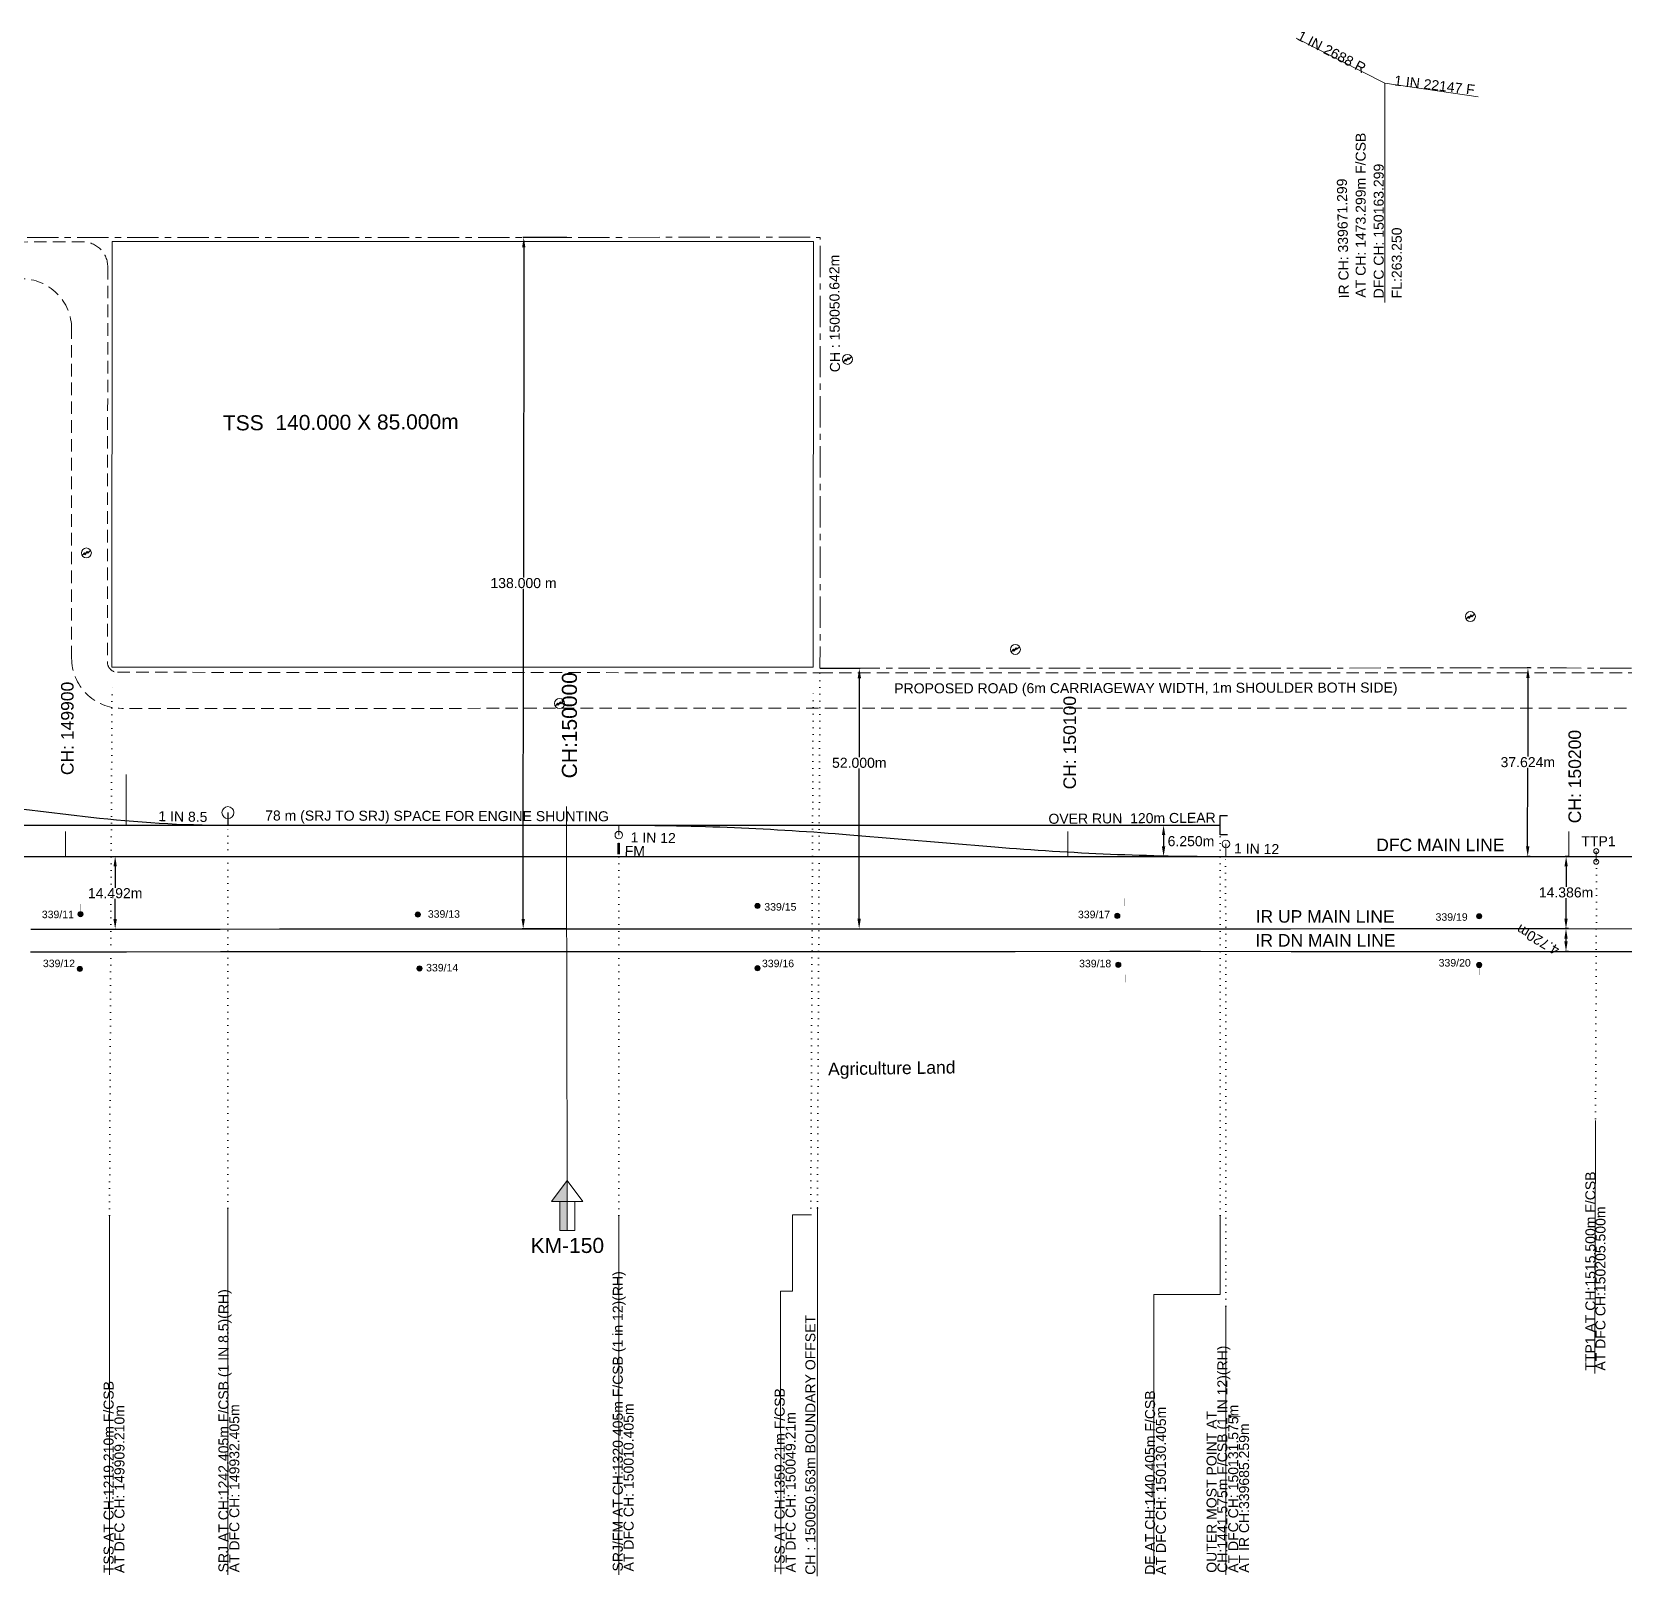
# Model space of a CAD drawing. Header units: metres. Extents: x 592467 to 614288, y 3398001 to 3402649.
# Drawn here: x 595945.1 to 596262.8, y 3398575.7 to 3398883.9 of the extents above; entities that cross this region are included whole.
import ezdxf
from ezdxf.enums import TextEntityAlignment as Align

# ---------------------------------------------------------------- set-up
doc = ezdxf.new("R2010")
doc.units = ezdxf.units.M
doc.header["$MEASUREMENT"] = 0
for name, pattern in [('CENTER', [2, 1.25, -0.25, 0.25, -0.25]), ('DASHED', [0.75, 0.5, -0.25]), ('DOT', [0.25, 0, -0.25])]:
    doc.linetypes.add(name, pattern=pattern)
doc.layers.get('0').update_dxf_attribs({"lineweight": 0})
doc.layers.get('Defpoints').update_dxf_attribs({"lineweight": 0})
for name, color, linetype, lineweight in [('Bounary Dim', 10, 'Continuous', 13), ('Cardinal_Leader', 10, 'Continuous', 0), ('DFCC BOUNDARY', 6, 'CENTER', 0), ('Electric Pole', 7, 'Continuous', 13), ('Existing IR Track', 143, 'Continuous', 0), ("NEW CHAWAPAIL STN. SRJ's", 10, 'Continuous', 0), ("NEW KHANNA CROSSING STN. SRJ's", 10, 'Continuous', 0), ('OHE MAST', 7, 'Continuous', 0), ('OHE MAST TEXT', 7, 'Continuous', 0), ('Proposed Chainage', 10, 'Continuous', 0), ('PROPOSED FEATURES', 1, 'Continuous', 0), ('PROPOSED GRADES IN PLAN', 10, 'Continuous', 0), ('Proposed TPTC Chainages', 10, 'Continuous', 0), ('Side Details', 7, 'Continuous', 13)]:
    doc.layers.add(name, color=color, linetype=linetype, lineweight=lineweight)
doc.layers.add('IR PROPOSALS', color=190, linetype='Continuous')
doc.layers.add('NEW KHANNA LOOP LINES', color=1, linetype='Continuous')
doc.styles.add('ARIAL', font='arial.ttf')
doc.styles.get("Standard").update_dxf_attribs({"font": 'arial.ttf'})
doc.styles.add('Style-Arial', font='arial.ttf')
doc.dimstyles.new('DIM', dxfattribs={"dimtxt": 2.5, "dimasz": 2.5, "dimexe": 0.18, "dimexo": 0.0625, "dimgap": 0.09, "dimtad": 0, "dimtih": 1, "dimtoh": 1, "dimdec": 3, "dimzin": 0, "dimdsep": 46, "dimtxsty": 'Standard', "dimcen": 0.09, "dimaunit": 1, "dimadec": 5, "dimazin": 0, "dimtfac": 1, "dimtdec": 3, "dimtofl": 0, "dimtmove": 0, "dimatfit": 3, "dimfxl": 1, "dimtolj": 1, "dimtzin": 0, "dimarcsym": 0})
doc.dimstyles.get("Standard").update_dxf_attribs({"dimtxt": 8, "dimasz": 0.18, "dimexe": 0.18, "dimexo": 0.0625, "dimgap": 0.09, "dimtad": 0, "dimtih": 1, "dimtoh": 1, "dimdec": 3, "dimzin": 0, "dimdsep": 46, "dimtxsty": 'Standard', "dimcen": 0.09, "dimadec": 0, "dimazin": 0, "dimtfac": 1, "dimtdec": 3, "dimtofl": 0, "dimtmove": 0, "dimatfit": 3, "dimfxl": 1, "dimtolj": 1, "dimtzin": 0, "dimarcsym": 0})

# ---------------------------------------------------------------- blocks, each defined once
blk = doc.blocks.new('*D183')
at = {"layer": 'Bounary Dim', "color": 0, "lineweight": -2, "transparency": 16777216}
for p, q in [((595961.7, 3398717.34), (595961.7, 3398713.11)), ((595961.76, 3398719.34), (595961.88, 3398719.34)), ((595961.7, 3398706.85), (595961.7, 3398710.89)), ((595961.76, 3398704.85), (595961.88, 3398704.85))]:
    blk.add_line(p, q, dxfattribs=at)
at = {"layer": 'Bounary Dim', "color": 0, "lineweight": 13, "transparency": 16777216}
for points in [[(595961.36, 3398717.34), (595962.03, 3398717.34), (595961.7, 3398719.34)], [(595961.36, 3398706.85), (595962.03, 3398706.85), (595961.7, 3398704.85)]]:
    blk.add_solid(points, dxfattribs=at)
at = {"layer": 'Defpoints', "color": 0, "lineweight": 13, "transparency": 16777216}
for p in [(595961.7, 3398719.34), (595961.7, 3398704.85), (595961.7, 3398704.85)]:
    blk.add_point(p, dxfattribs=at)
at = {"layer": 'Bounary Dim', "color": 0, "transparency": 16777216, "insert": (595961.7, 3398712), "char_height": 2, "attachment_point": 5}
blk.add_mtext('\\A1;14.492m', dxfattribs=at)
blk = doc.blocks.new('*D176')
at = {"layer": 'Bounary Dim', "color": 0, "lineweight": -2, "transparency": 16777216}
for p, q in [((596170.93, 3398723.59), (596170.93, 3398721.34)), ((596171, 3398725.59), (596171.11, 3398725.59)), ((596171, 3398719.34), (596171.11, 3398719.34))]:
    blk.add_line(p, q, dxfattribs=at)
at = {"layer": 'Bounary Dim', "color": 0, "lineweight": 13, "transparency": 16777216}
for points in [[(596170.6, 3398723.59), (596171.27, 3398723.59), (596170.93, 3398725.59)], [(596170.6, 3398721.34), (596171.27, 3398721.34), (596170.93, 3398719.34)]]:
    blk.add_solid(points, dxfattribs=at)
at = {"layer": 'Defpoints', "color": 0, "lineweight": 13, "transparency": 16777216}
for p in [(596170.93, 3398725.59), (596170.93, 3398719.34), (596170.93, 3398719.34)]:
    blk.add_point(p, dxfattribs=at)
at = {"layer": 'Bounary Dim', "color": 0, "transparency": 16777216, "insert": (596176.4, 3398722.38), "char_height": 2, "attachment_point": 5}
blk.add_mtext('\\A1;6.250m', dxfattribs=at)
blk = doc.blocks.new('*D177')
at = {"layer": 'Bounary Dim', "color": 0, "lineweight": -2, "transparency": 16777216}
for p, q in [((596251.75, 3398719.34), (596251.09, 3398719.34)), ((596251.26, 3398717.34), (596251.26, 3398713.26)), ((596251.25, 3398706.95), (596251.25, 3398711.03)), ((596251.73, 3398704.95), (596251.06, 3398704.95))]:
    blk.add_line(p, q, dxfattribs=at)
at = {"layer": 'Bounary Dim', "color": 0, "lineweight": 13, "transparency": 16777216}
for points in [[(596250.93, 3398717.34), (596251.6, 3398717.34), (596251.27, 3398719.34)], [(596250.91, 3398706.95), (596251.58, 3398706.95), (596251.24, 3398704.95)]]:
    blk.add_solid(points, dxfattribs=at)
at = {"layer": 'Defpoints', "color": 0, "lineweight": 13, "transparency": 16777216}
for p in [(596251.81, 3398719.34), (596251.24, 3398704.95), (596251.79, 3398704.95)]:
    blk.add_point(p, dxfattribs=at)
at = {"layer": 'Bounary Dim', "color": 0, "transparency": 16777216, "insert": (596251.25, 3398712.15), "char_height": 2, "attachment_point": 5}
blk.add_mtext('\\A1;14.386m', dxfattribs=at)
blk = doc.blocks.new('EP')
at = {"extrusion": (0, 0, -1)}
blk.add_hatch(color=8, dxfattribs=at).paths.add_polyline_path([(-0.31, -0.24), (-0.94, -0.01), (-0.41, -0.1), (-0.43, 0.15), (0.21, -0.05), (0.21, 0.16), (0.93, -0.01), (0.31, 0.07), (0.31, -0.19), (-0.31, 0)])
at = {"color": 8}
for p, q in [((-0.93, -0.01), (-0.21, 0.16)), ((-0.31, 0.07), (-0.93, -0.01)), ((-0.31, -0.19), (-0.31, 0.07)), ((0.31, 0), (-0.31, -0.19)), ((-0.21, 0.16), (-0.21, -0.05)), ((-0.21, -0.05), (0.43, 0.15)), ((0.31, -0.24), (0.31, 0)), ((0.43, 0.15), (0.41, -0.1)), ((0.94, -0.01), (0.31, -0.24)), ((0.41, -0.1), (0.94, -0.01))]:
    blk.add_line(p, q, dxfattribs=at)
blk.add_circle((0, 0), 1, dxfattribs=at)
blk = doc.blocks.new('OHE MAST')
at = {"layer": 'OHE MAST'}
h = blk.add_hatch(color=256, dxfattribs=at)
edge = h.paths.add_edge_path()
edge.add_arc((0, 0), 0.514, 0, 360)
at = {"layer": 'OHE MAST', "lineweight": 13, "const_width": 0.01, "flags": 128}
for points in [[(1.5, 3.5), (1.5, 2), (-1.5, 2), (-1.5, 3.5)], [(0, 2), (0, 0)]]:
    blk.add_lwpolyline(points, dxfattribs=at)
at = {"layer": 'OHE MAST'}
blk.add_circle((0, 0), 0.514, dxfattribs=at)
blk = doc.blocks.new('KM POST PLAN')
at = {"extrusion": (0, 0, -1)}
h = blk.add_hatch(color=256, dxfattribs=at)
h.paths.add_polyline_path([(0, -20), (0, -8.47), (3, -8.47), (3, -20)])
h.paths.add_polyline_path([(0, -8.47), (0, 0), (6.25, -8.47), (3, -8.47)], flags=16)
at = {"flags": 128}
for points in [[(0, 0), (-6.25, -8.47), (6.25, -8.47)], [(0, 0), (0, -20)], [(0, 0), (6.25, -8.47)], [(3, -8.47), (3, -20), (-3, -20), (-3, -8.47)]]:
    blk.add_lwpolyline(points, dxfattribs=at)
at = {"style": 'Style-Arial'}
blk.add_attdef('KM-POST', text='', height=6, dxfattribs=at).set_placement((0, -26, -263.95), align=Align.MIDDLE_CENTER)
blk = doc.blocks.new('*D193')
at = {"layer": 'Bounary Dim', "color": 0, "lineweight": -2, "transparency": 16777216}
for p, q in [((596102.42, 3398756.9), (596110.39, 3398756.9)), ((596110.21, 3398754.9), (596110.2, 3398739.13)), ((596110.17, 3398706.9), (596110.2, 3398736.91)), ((596102.38, 3398704.9), (596110.35, 3398704.9))]:
    blk.add_line(p, q, dxfattribs=at)
at = {"layer": 'Bounary Dim', "color": 0, "lineweight": 13, "transparency": 16777216}
for points in [[(596109.88, 3398754.9), (596110.55, 3398754.9), (596110.21, 3398756.9)], [(596109.84, 3398706.9), (596110.51, 3398706.9), (596110.17, 3398704.9)]]:
    blk.add_solid(points, dxfattribs=at)
at = {"layer": 'Defpoints', "color": 0, "lineweight": 13, "transparency": 16777216}
for p in [(596102.36, 3398756.9), (596102.32, 3398704.9), (596110.17, 3398704.9)]:
    blk.add_point(p, dxfattribs=at)
at = {"layer": 'Bounary Dim', "color": 0, "transparency": 16777216, "insert": (596110.2, 3398738.02), "char_height": 2, "attachment_point": 5}
blk.add_mtext('\\A1;52.000m', dxfattribs=at)
blk = doc.blocks.new('*D194')
at = {"layer": 'Defpoints', "color": 0, "linetype": 'ByBlock', "lineweight": 13, "ltscale": 5}
for p in [(596051.93, 3398842.88), (596043.13, 3398704.89), (596051.82, 3398704.88)]:
    blk.add_point(p, dxfattribs=at)
at = {"layer": 'DFCC BOUNDARY', "color": 0, "linetype": 'ByBlock', "lineweight": -2, "ltscale": 5, "transparency": 16777216}
for p, q in [((596051.87, 3398842.88), (596043.06, 3398842.89)), ((596043.24, 3398840.89), (596043.19, 3398775)), ((596043.13, 3398706.89), (596043.19, 3398772.78)), ((596051.76, 3398704.88), (596042.95, 3398704.89))]:
    blk.add_line(p, q, dxfattribs=at)
at = {"layer": 'DFCC BOUNDARY', "color": 0, "linetype": 'ByBlock', "lineweight": 13, "ltscale": 5, "transparency": 16777216}
for points in [[(596042.91, 3398840.89), (596043.57, 3398840.89), (596043.24, 3398842.89)], [(596042.8, 3398706.89), (596043.47, 3398706.89), (596043.13, 3398704.89)]]:
    blk.add_solid(points, dxfattribs=at)
at = {"layer": 'DFCC BOUNDARY', "color": 0, "linetype": 'ByBlock', "ltscale": 5, "transparency": 16777216, "insert": (596043.19, 3398773.89), "char_height": 2, "attachment_point": 5}
blk.add_mtext('\\A1;138.000 m', dxfattribs=at)
blk = doc.blocks.new('*D197')
at = {"layer": 'Bounary Dim', "color": 0, "lineweight": -2, "transparency": 16777216}
for p, q in [((596251.73, 3398704.95), (596251.06, 3398704.95)), ((596251.24, 3398702.95), (596251.24, 3398702.4)), ((596251.72, 3398700.4), (596251.06, 3398700.4))]:
    blk.add_line(p, q, dxfattribs=at)
at = {"layer": 'Bounary Dim', "color": 0, "lineweight": 13, "transparency": 16777216}
for points in [[(596250.91, 3398702.95), (596251.57, 3398702.95), (596251.24, 3398704.95)], [(596250.91, 3398702.4), (596251.57, 3398702.4), (596251.24, 3398700.4)]]:
    blk.add_solid(points, dxfattribs=at)
at = {"layer": 'Defpoints', "color": 0, "lineweight": 13, "transparency": 16777216}
for p in [(596251.79, 3398704.95), (596251.24, 3398700.4), (596251.78, 3398700.4)]:
    blk.add_point(p, dxfattribs=at)
at = {"layer": 'Bounary Dim', "color": 0, "transparency": 16777216, "insert": (596245.65, 3398702.71), "char_height": 2, "attachment_point": 5, "rotation": 150}
blk.add_mtext('\\A1;4.720m', dxfattribs=at)
blk = doc.blocks.new('*D207')
at = {"layer": 'Bounary Dim', "color": 0, "lineweight": -2, "transparency": 16777216}
for p, q in [((596244.13, 3398756.96), (596243.47, 3398756.96)), ((596243.64, 3398754.96), (596243.62, 3398739.26)), ((596243.59, 3398721.34), (596243.62, 3398737.04)), ((596244.07, 3398719.34), (596243.41, 3398719.34))]:
    blk.add_line(p, q, dxfattribs=at)
at = {"layer": 'Bounary Dim', "color": 0, "lineweight": 13, "transparency": 16777216}
for points in [[(596243.31, 3398754.96), (596243.98, 3398754.96), (596243.65, 3398756.96)], [(596243.26, 3398721.34), (596243.93, 3398721.34), (596243.59, 3398719.34)]]:
    blk.add_solid(points, dxfattribs=at)
at = {"layer": 'Defpoints', "color": 0, "lineweight": 13, "transparency": 16777216}
for p in [(596244.19, 3398756.96), (596243.59, 3398719.34), (596244.14, 3398719.34)]:
    blk.add_point(p, dxfattribs=at)
at = {"layer": 'Bounary Dim', "color": 0, "transparency": 16777216, "insert": (596243.62, 3398738.15), "char_height": 2, "attachment_point": 5}
blk.add_mtext('\\A1;37.624m', dxfattribs=at)

msp = doc.modelspace()

# ---------------------------------------------------------------- linework, layer by layer
at = {"color": 6, "lineweight": 13}
msp.add_line((595963.9234, 3398725.5892), (595963.9234, 3398735.6718), dxfattribs=at)
at = {"layer": 'Bounary Dim', "color": 1}
for p, q in [((595961.079, 3398842.0892), (595961.0118, 3398757.0892)), ((595961.079, 3398842.0892), (596101.0791, 3398842.0892)), ((596101.0791, 3398842.0892), (596101.0119, 3398757.0892)), ((595961.0118, 3398757.0892), (596101.0117, 3398757.0892))]:
    msp.add_line(p, q, dxfattribs=at)
at = {"layer": 'Bounary Dim', "lineweight": 30, "flags": 128}
msp.add_lwpolyline([(593380.4599, 3398719.3392), (596257.2655, 3398719.3392), (596262.2655, 3398719.339), (596267.2655, 3398719.3378)], dxfattribs=at)
at = {"layer": 'Cardinal_Leader', "linetype": 'Continuous', "lineweight": 13}
msp.add_line((596257.2629, 3398718.2786), (596257.2681, 3398720.3997), dxfattribs=at)
for centre in [(596257.2681, 3398720.3997), (596257.2629, 3398718.2786)]:
    msp.add_circle(centre, 0.5, dxfattribs=at)
at = {"layer": 'DFCC BOUNDARY', "lineweight": 20, "ltscale": 5, "flags": 128}
msp.add_lwpolyline([(593268.8771, 3398743.1241), (593288.3142, 3398743.1435), (593298.9263, 3398743.1753), (593317.7169, 3398743.181), (593335.6749, 3398743.1861), (593351.9154, 3398743.1939), (593368.3098, 3398743.2018), (593392.6865, 3398743.2236), (593417.5452, 3398743.2458), (593442.0441, 3398743.2881), (593466.7158, 3398743.3307), (593488.7282, 3398743.3555), (593511.3451, 3398743.381), (593534.1889, 3398743.3927), (593557.0265, 3398743.4043), (593567.7863, 3398743.3482), (593589.0729, 3398743.37), (593609.4741, 3398743.3909), (593633.306, 3398743.3884), (593656.7586, 3398743.3857), (593673.8735, 3398743.1686), (593686.5501, 3398743.197), (593699.0935, 3398743.2251), (593718.6266, 3398743.2403), (593737.8059, 3398743.2553), (593756.8231, 3398743.2997), (593797.1201, 3398743.3617), (593818.3483, 3398743.3793), (593837.357, 3398743.3961), (593856.1608, 3398743.4126), (593876.9616, 3398743.4386), (593897.7088, 3398743.4645), (593906.3201, 3398743.48), (593939.2807, 3398743.5394), (593959.3447, 3398743.5373), (593980.7312, 3398743.535), (593998.4939, 3398743.5517), (594017.8866, 3398743.5699), (594036.0937, 3398743.5946), (594054.2109, 3398743.6191), (594072.1761, 3398743.6373), (594108.2843, 3398743.6738), (594147.416, 3398743.7135), (594168.1093, 3398743.7345), (594186.979, 3398743.754), (594205.6028, 3398743.7733), (594225.9301, 3398743.7872), (594237.9238, 3398743.7952), (594237.9196, 3398742.7952), (594246.1787, 3398742.8007), (594265.213, 3398745.3513), (594301.4312, 3398745.2849), (594322.3221, 3398745.1979), (594339.0716, 3398744.8566), (594359.6626, 3398744.4371), (594381.9386, 3398743.9832), (594399.0159, 3398743.706), (594418.7512, 3398742.9194), (594438.513, 3398742.9353), (594451.6044, 3398745.9497), (594476.457, 3398745.9507), (594496.0336, 3398745.9479), (594515.4148, 3398745.9638), (594530.3381, 3398745.9473), (594545.0878, 3398745.9737), (594564.601, 3398745.958), (594583.9475, 3398745.9736), (594595.507, 3398745.9758), (594606.8225, 3398745.9636), (594627.8219, 3398745.9736), (594639.5874, 3398745.6406), (594667.1861, 3398745.3165), (594680.5599, 3398745.4403), (594682.5021, 3398840.4816), (594688.9277, 3398840.4825), (594703.0126, 3398840.4846), (594719.2746, 3398840.4869), (594738.4574, 3398840.4897), (594757.0914, 3398840.4924), (594778.0674, 3398840.4016), (594799.3073, 3398840.574), (594817.2335, 3398840.5933), (594834.3037, 3398840.5887), (594852.615, 3398840.5913), (594871.1729, 3398840.509), (594890.906, 3398840.5119), (594910.5806, 3398840.5148), (594929.8096, 3398840.5176), (594947.7981, 3398840.5202), (594967.4417, 3398840.5231), (594987.1778, 3398840.5259), (595007.1414, 3398840.5289), (595022.5701, 3398840.5311), (595045.9549, 3398840.5422), (595068.2138, 3398840.5377), (595086.7086, 3398840.5404), (595107.9878, 3398840.5435), (595127.673, 3398840.5464), (595144.6457, 3398840.5489), (595150.5109, 3398840.5497), (595187.8779, 3398840.5552), (595205.7616, 3398840.5578), (595223.4319, 3398840.5604), (595243.3301, 3398841.4475), (595262.0911, 3398841.5534), (595282.5826, 3398841.669), (595302.3681, 3398841.7807), (595325.1405, 3398841.9092), (595347.3125, 3398842.9304), (595367.3755, 3398842.1476), (595386.8651, 3398842.2576), (595406.3761, 3398842.9706), (595424.7372, 3398842.4713), (595444.5499, 3398842.5832), (595464.7333, 3398842.6971), (595486.5306, 3398843.0158), (595507.7569, 3398843.0072), (595526.8666, 3398842.9804), (595545.3973, 3398842.9545), (595565.1541, 3398843.0179), (595585.7252, 3398843.084), (595605.1683, 3398843.0188), (595623.8392, 3398842.9562), (595642.921, 3398842.9896), (595662.5621, 3398843.024), (595680.431, 3398842.9966), (595697.7129, 3398842.9701), (595715.2456, 3398842.9929), (595732.8123, 3398843.0158), (595750.9853, 3398842.9876), (595767.8894, 3398842.9612), (595781.8971, 3398842.9932), (595795.7138, 3398843.0251), (595814.9902, 3398843.0046), (595833.9698, 3398842.9844), (595853.495, 3398842.9364), (595872.6252, 3398842.8893), (595890.6274, 3398842.8809), (595908.2519, 3398842.8727), (595926.8519, 3398842.8605), (595944.9598, 3398842.8486), (595964.0203, 3398842.8468), (595982.503, 3398842.8508), (595994.2367, 3398842.872), (596006.0036, 3398842.8933), (596025.3049, 3398842.8841), (596043.9126, 3398842.8753), (596062.8809, 3398842.8979), (596081.9844, 3398842.9207), (596102.4268, 3398842.9045), (596102.3585, 3398756.9045), (596102.3588, 3398756.9045), (596122.4377, 3398756.8886), (596141.3547, 3398756.9025), (596166.8406, 3398756.9237), (596178.3544, 3398756.9248), (596196.2489, 3398756.9263), (596214.2914, 3398756.9547), (596232.02, 3398756.9826), (596251.3222, 3398756.9534), (596270.2259, 3398756.9249), (596289.582, 3398756.9141), (596308.8674, 3398756.9032), (596328.6403, 3398756.9216), (596348.4184, 3398756.9401), (596367.4289, 3398756.926), (596386.1104, 3398756.9122), (596405.4004, 3398756.8905), (596424.1821, 3398756.8694), (596441.6776, 3398756.8692), (596496.5673, 3398760.351), (596498.1499, 3398735.4012), (596498.3697, 3398731.9357)], dxfattribs=at)
at = {"layer": 'Existing IR Track', "color": 0, "lineweight": 30, "flags": 128}
for points in [[(595944.8696, 3398704.8487), (595964.0069, 3398704.8468), (595982.6428, 3398704.8508), (595994.4867, 3398704.8723), (596006.0956, 3398704.8933), (596025.2392, 3398704.8841), (596043.9622, 3398704.8753), (596063.0453, 3398704.898), (596082.012, 3398704.9206), (596102.3176, 3398704.9046), (596122.4361, 3398704.8886), (596141.3929, 3398704.9025), (596166.8839, 3398704.9238), (596178.359, 3398704.9248), (596196.292, 3398704.9263), (596214.3731, 3398704.9548), (596232.0217, 3398704.9825), (596251.2437, 3398704.9535), (596270.1474, 3398704.925)], [(595944.8254, 3398700.2836), (595963.9515, 3398700.3187), (595982.7433, 3398700.3593), (595994.4264, 3398700.3822), (596006.1085, 3398700.405), (596025.1829, 3398700.3958), (596062.9877, 3398700.3869), (596082.0372, 3398700.3876), (596102.26, 3398700.3737), (596122.4206, 3398700.3598), (596141.3361, 3398700.3951), (596160.1971, 3398700.4302), (596178.3009, 3398700.4121), (596196.4069, 3398700.3939), (596214.313, 3398700.392), (596232.1053, 3398700.3902), (596251.186, 3398700.3959), (596266.5068, 3398700.4005)]]:
    msp.add_lwpolyline(points, dxfattribs=at)
at = {"layer": 'IR PROPOSALS', "lineweight": 30}
msp.add_lwpolyline([(595818.9917, 3398750.2116), (595827.112, 3398747.6828, 0.04599484), (595880.9797, 3398736.2029), (595956.8398, 3398727.206, 0.02952039), (595984.2009, 3398725.5892)], format="xyb", dxfattribs=at)
at = {"layer": 'IR PROPOSALS', "linetype": 'Continuous', "lineweight": 30, "flags": 128}
msp.add_lwpolyline([(595984.2009, 3398728.0892), (595984.2009, 3398725.5892)], dxfattribs=at)
at = {"layer": 'IR PROPOSALS', "linetype": 'Continuous', "lineweight": 13}
msp.add_circle((595984.2009, 3398728.0892), 1.2, dxfattribs=at)
at = {"layer": "NEW CHAWAPAIL STN. SRJ's", "color": 6, "linetype": 'DOT', "lineweight": 18, "ltscale": 5, "flags": 128}
msp.add_lwpolyline([(596101.8545, 3398649.117), (596102.3588, 3398756.9045)], dxfattribs=at)
at = {"layer": "NEW CHAWAPAIL STN. SRJ's", "linetype": 'DOT', "lineweight": 18, "ltscale": 5, "flags": 128}
for points in [[(595960.5626, 3398647.6811), (595961.0743, 3398753.0192)], [(596100.5186, 3398647.8241), (596101.0117, 3398752.9085)], [(596062.2009, 3398647.6811), (596062.2009, 3398722.8478)], [(596182.2009, 3398647.6811), (596182.2009, 3398725.5892)], [(596182.2009, 3398647.6811), (596182.2009, 3398725.5892)], [(596183.3709, 3398629.6041), (596183.3135, 3398719.3392)], [(596257.1371, 3398667.0036), (596257.3534, 3398719.3391)]]:
    msp.add_lwpolyline(points, dxfattribs=at)
at = {"layer": "NEW CHAWAPAIL STN. SRJ's", "color": 190, "linetype": 'DOT', "lineweight": 18, "ltscale": 5, "flags": 128}
msp.add_lwpolyline([(595984.2009, 3398649.1197), (595984.1978, 3398725.5892)], dxfattribs=at)
at = {"layer": "NEW KHANNA CROSSING STN. SRJ's", "color": 10, "linetype": 'Continuous', "lineweight": 18, "flags": 128}
for points in [[(596062.2009, 3398723.5978), (596062.2009, 3398725.4969)], [(596183.3709, 3398721.8392), (596183.3709, 3398719.3392)], [(595960.6003, 3398575.9749), (595960.5626, 3398647.6811)], [(596062.2009, 3398575.9749), (596062.2009, 3398647.6811)], [(596094.5275, 3398576.1179), (596094.4979, 3398632.5898), (596096.8625, 3398632.5898), (596096.8625, 3398647.8241)], [(596096.8625, 3398647.8241), (596100.5186, 3398647.8241)], [(596183.3709, 3398575.9749), (596183.3709, 3398629.6041)]]:
    msp.add_lwpolyline(points, dxfattribs=at)
at = {"layer": "NEW KHANNA CROSSING STN. SRJ's", "color": 10, "linetype": 'Continuous', "lineweight": 18, "const_width": 0.5, "flags": 128}
msp.add_lwpolyline([(596062.1898, 3398719.7448), (596062.1898, 3398722.0245)], dxfattribs=at)
at = {"layer": "NEW KHANNA CROSSING STN. SRJ's", "color": 190, "linetype": 'Continuous', "lineweight": 18, "flags": 128}
msp.add_lwpolyline([(595984.2009, 3398575.9749), (595984.2009, 3398649.1197)], dxfattribs=at)
at = {"layer": "NEW KHANNA CROSSING STN. SRJ's", "color": 6, "linetype": 'Continuous', "lineweight": 18}
msp.add_lwpolyline([(596101.7963, 3398575.7031), (596101.8487, 3398636.0788), (596101.8545, 3398637.3495), (596101.8545, 3398649.3495)], dxfattribs=at)
at = {"layer": "NEW KHANNA CROSSING STN. SRJ's", "color": 10, "linetype": 'Continuous', "lineweight": 18}
msp.add_lwpolyline([(596169.008, 3398576.015), (596168.9874, 3398631.9424), (596182.2009, 3398631.9424), (596182.2009, 3398647.6811)], dxfattribs=at)
at = {"layer": "NEW KHANNA CROSSING STN. SRJ's", "color": 10, "linetype": 'Continuous', "lineweight": 20}
for centre in [(596062.2009, 3398723.5978), (596183.3732, 3398721.8392)]:
    msp.add_circle(centre, 0.75, dxfattribs=at)
at = {"layer": 'NEW KHANNA LOOP LINES', "linetype": 'Continuous', "lineweight": 25, "flags": 128}
for points in [[(596183.7009, 3398723.6632), (596182.2009, 3398723.6632), (596182.2009, 3398727.5152), (596183.7009, 3398727.5152)], [(595845.7194, 3398725.5892), (596182.2009, 3398725.5892)], [(595845.7194, 3398719.3392), (596163.7194, 3398719.3392)]]:
    msp.add_lwpolyline(points, dxfattribs=at)
msp.add_lwpolyline([(596062.2009, 3398725.5892, -0.02078913), (596108.293, 3398723.672), (596137.2812, 3398721.2563, 0.02078909), (596183.3732, 3398719.3392)], format="xyb", dxfattribs=at)
at = {"layer": 'Proposed Chainage', "linetype": 'Continuous', "lineweight": 0, "flags": 128}
for points in [[(596051.7959, 3398729.3392), (596051.7959, 3398719.3392)], [(595951.7959, 3398724.3392), (595951.7959, 3398719.3392)], [(596151.7959, 3398724.3392), (596151.7959, 3398719.3392)], [(596251.7959, 3398724.3392), (596251.7959, 3398719.3392)]]:
    msp.add_lwpolyline(points, dxfattribs=at)
at = {"layer": 'Proposed Chainage', "lineweight": 0}
msp.add_lwpolyline([(596051.9151, 3398654.6965), (596051.7959, 3398719.3392)], dxfattribs=at)
at = {"layer": 'PROPOSED FEATURES', "color": 5, "linetype": 'DASHED', "lineweight": 13, "ltscale": 5}
for p, q in [((595041.7767, 3398839.9092), (595955.2115, 3398842.0016)), ((595960.223, 3398836.9976), (595960.1606, 3398758.1014)), ((595953.0118, 3398758.9016), (595953.0118, 3398824.638)), ((595962.159, 3398756.0998), (596102.4212, 3398755.9899))]:
    msp.add_line(p, q, dxfattribs=at)
for points in [[(596102.4212, 3398755.9899), (596441.7065, 3398755.9547), (596490.7225, 3398759.0639)], [(596484.5837, 3398748.9126), (595963.0114, 3398748.9016)]]:
    msp.add_lwpolyline(points, dxfattribs=at)
for centre, radius, start, end in [((595955.223, 3398837.0016), 5, 359.954684, 90.131246), ((595943.0118, 3398824.6377), 10, 0, 90.067885), ((595963.0118, 3398758.9016), 10, 180, 270.001209), ((595962.1606, 3398758.0998), 2, 179.954684, 269.955133)]:
    msp.add_arc(centre, radius, start, end, dxfattribs=at)
at = {"layer": 'PROPOSED GRADES IN PLAN', "linetype": 'Continuous', "lineweight": 0}
msp.add_line((596215.0947, 3398829.8984), (596215.0947, 3398873.7043), dxfattribs=at)
at = {"layer": 'PROPOSED GRADES IN PLAN', "linetype": 'Continuous', "lineweight": 0, "flags": 128}
msp.add_lwpolyline([(596197.4189, 3398882.682), (596215.0947, 3398873.7043), (596233.7377, 3398870.9301)], dxfattribs=at)
at = {"layer": 'Proposed TPTC Chainages', "color": 10, "lineweight": 13}
msp.add_lwpolyline([(596257.1357, 3398666.615), (596257.0115, 3398616.1687)], dxfattribs=at)

# ---------------------------------------------------------------- block references
at = {"layer": 'Electric Pole', "rotation": 210.979233574599}
for p, xscale, yscale, zscale in [((596107.83, 3398818.5497), 0.9997078270183116, 0.9997078270183116, 0.9997078270183116), ((595955.9521, 3398779.911), 0.9997078270984131, 0.9997078270984131, 0.9997078270984131), ((596232.1553, 3398767.2106), 0.9997078270183116, 0.9997078270183116, 0.9997078270183116), ((596141.3473, 3398760.6544), 0.9997078270183116, 0.9997078270183116, 0.9997078270183116), ((596050.3835, 3398749.861), 0.9997078270183116, 0.9997078270183116, 0.9997078270183116)]:
    msp.add_blockref('EP', p, dxfattribs=dict(at, xscale=xscale, yscale=yscale, zscale=zscale))
at = {"layer": 'OHE MAST'}
for p, rotation in [((595954.7824, 3398707.8298), 6.422904453660895e-05), ((596022.094, 3398707.7433), 6.422904453660895e-05), ((596089.8782, 3398709.469), 6.422904453660895e-05), ((596161.6983, 3398707.4809), 6.422904453660895e-05), ((596233.9021, 3398707.4062), 6.422904453660895e-05), ((595954.6558, 3398696.8925), 180.0000642290445), ((596022.4396, 3398696.9897), 180.0000642290445), ((596089.9014, 3398697.0309), 180.0000642290445), ((596161.8978, 3398697.7234), 180.0000642290445), ((596233.9093, 3398697.6784), 180.0000642290445)]:
    msp.add_blockref('OHE MAST', p, dxfattribs=dict(at, rotation=rotation))
at = {"layer": 'Proposed Chainage', "lineweight": 0}
ref = msp.add_blockref('KM POST PLAN', (596051.9151, 3398654.6965), dxfattribs=dict(at, xscale=0.4999999999999997, yscale=0.4999999999999997, zscale=0.4999999999999997, rotation=0.1028296127040197))
ref.add_attrib('KM-POST', 'KM-150', dxfattribs={"layer": '0', "color": 10, "height": 3, "rotation": 0.10283, "style": 'Style-Arial'}).set_placement((596051.9384, 3398641.6966, -131.9737), align=Align.MIDDLE_CENTER)

# ---------------------------------------------------------------- texts
at = {"layer": 'Bounary Dim', "style": 'ARIAL'}
msp.add_text(' DFC MAIN LINE', height=2.5, rotation=359.979234, dxfattribs=at).set_placement((596238.9777, 3398720.3921), align=Align.RIGHT)
msp.add_text('TTP1', height=2, rotation=359.979234, dxfattribs=at).set_placement((596254.3095, 3398721.3825))
at = {"layer": 'DFCC BOUNDARY', "linetype": 'Continuous', "ltscale": 5, "style": 'ARIAL'}
msp.add_text('CH : 150050.642m', height=2, rotation=90.378275, dxfattribs=at).set_placement((596106.3554, 3398815.9881))
at = {"layer": 'Existing IR Track', "color": 7, "lineweight": 0, "style": 'ARIAL'}
for s, p in [('IR UP MAIN LINE', (596217.041, 3398707.3691)), ('IR DN MAIN LINE', (596217.2079, 3398702.5912))]:
    msp.add_text(s, height=2.5, rotation=359.979234, dxfattribs=at).set_placement(p, align=Align.MIDDLE_RIGHT)
at = {"layer": 'IR PROPOSALS', "linetype": 'Continuous', "lineweight": 13, "insert": (595970.3291, 3398727.3774), "char_height": 2, "attachment_point": 4, "rotation": 358.979234, "line_spacing_factor": 0.60036, "style": 'ARIAL'}
msp.add_mtext('1 IN 8.5', dxfattribs=at)
at = {"layer": "NEW KHANNA CROSSING STN. SRJ's", "linetype": 'Continuous', "lineweight": 13, "char_height": 2, "attachment_point": 4, "line_spacing_factor": 0.60036, "style": 'Style-Arial'}
for s, insert, rotation in [('\\A1;{\\C10;78 m (SRJ TO SRJ) SPACE FOR ENGINE SHUNTING}', (595991.6351, 3398727.2158), 359.864049), ('1 IN 12', (596064.573, 3398723.1608), 358.979234), ('FM', (596063.3876, 3398720.4616), 358.979234), ('1 IN 12', (596185.0049, 3398720.9549), 358.979234)]:
    msp.add_mtext(s, dxfattribs=dict(at, insert=insert, rotation=rotation))
at = {"layer": "NEW KHANNA CROSSING STN. SRJ's", "linetype": 'Continuous', "lineweight": 13, "char_height": 2, "attachment_point": 4, "rotation": 89.999995, "line_spacing_factor": 0.648, "style": 'Style-Arial'}
for s, insert, width in [('SRJ/FM AT CH:1320.405m F/CSB (1 in 12)(RH)\\PAT DFC CH: 150010.405m\\P ', (596064.1792, 3398576.6356), 61.428479), ('SRJ AT CH:1242.405m F/CSB (1 IN 8.5)(RH)\\PAT DFC CH: 149932.405m ', (595984.4112, 3398576.4591), 63.830321), ('CH : 150050.563m BOUNDARY OFFSET ', (596100.4582, 3398575.9749), 67.776563), ('OUTER MOST POINT AT\\PCH:1441.575m F/CSB (1 IN 12)(RH)\\PAT DFC CH: 150131.575\u202cm {\\C10;\\P\\C7;AT IR CH:339685.259m}', (596183.7629, 3398576.3792), 50.237592), ('TSS AT CH:1219.210m F/CSB\\PAT DFC CH: 149909.210m\\P ', (595962.5643, 3398576.3049), 61.428479), ('TSS AT CH:1359.21m F/CSB\\PAT DFC CH: 150049.21m\\P ', (596096.4915, 3398576.4479), 61.428479), ('DE AT CH:1440.405m F/CSB\\PAT DFC CH: 150130.405m ', (596169.3295, 3398575.9749), 46.064574)]:
    msp.add_mtext(s, dxfattribs=dict(at, insert=insert, width=width))
at = {"layer": 'NEW KHANNA LOOP LINES', "linetype": 'Continuous', "lineweight": 13, "insert": (596145.9501, 3398726.8302), "char_height": 2, "width": 39.954132, "attachment_point": 4, "rotation": 0.38512, "line_spacing_factor": 0.60036, "style": 'Style-Arial'}
msp.add_mtext('\\pi-6,l8,t8;OVER RUN  120m CLEAR', dxfattribs=at)
at = {"layer": 'OHE MAST TEXT', "style": 'ARIAL'}
for s, p in [('339/15', (596091.2462, 3398708.533)), ('339/11', (595947.0611, 3398707.0225)), ('339/13', (596024.0977, 3398707.1088)), ('339/17', (596153.8426, 3398707.0139)), ('339/19', (596225.2086, 3398706.5054)), ('339/12', (595947.2741, 3398697.2517)), ('339/14', (596023.753, 3398696.3958)), ('339/16', (596090.7789, 3398697.241)), ('339/18', (596154.0728, 3398697.2192)), ('339/20', (596225.8207, 3398697.3703))]:
    msp.add_text(s, height=1.5, rotation=359.979234, dxfattribs=at).set_placement(p)
at = {"layer": 'Proposed Chainage', "color": 1, "lineweight": 0, "attachment_point": 4, "rotation": 90, "line_spacing_factor": 0.6, "style": 'Style-Arial'}
for s, insert, char_height in [('CH:150000', (596052.3755, 3398734.9225), 3), ('CH: 149900', (595952.1653, 3398735.5745), 2.5), ('CH: 150100', (596152.2063, 3398732.7263), 2.5), ('CH: 150200', (596253.0038, 3398725.9595), 2.5)]:
    msp.add_mtext(s, dxfattribs=dict(at, insert=insert, char_height=char_height))
at = {"layer": 'PROPOSED FEATURES', "color": 5, "linetype": 'Continuous', "insert": (596117.1861, 3398752.5778), "char_height": 2, "width": 106.063465, "attachment_point": 4, "rotation": 0.106288, "line_spacing_factor": 0.6, "style": 'Style-Arial'}
msp.add_mtext('PROPOSED ROAD (6m CARRIAGEWAY WIDTH, 1m SHOULDER BOTH SIDE)', dxfattribs=at)
at = {"layer": 'PROPOSED GRADES IN PLAN', "lineweight": 13, "char_height": 2, "line_spacing_factor": 0.84, "style": 'Style-Arial'}
for s, insert, attachment_point, rotation in [('1 IN 2688 R', (596210.6276, 3398875.584), 9, 332.580447), ('1 IN 22147 F', (596216.864, 3398873.2481), 7, 353.223106)]:
    msp.add_mtext(s, dxfattribs=dict(at, insert=insert, attachment_point=attachment_point, rotation=rotation))
at = {"layer": 'PROPOSED GRADES IN PLAN', "lineweight": 0, "char_height": 2, "attachment_point": 4, "rotation": 90.000034, "line_spacing_factor": 1.08, "style": 'Style-Arial'}
for s, insert in [('AT CH: 1473.299m F/CSB', (596210.2763, 3398830.8682)), ('DFC CH: 150163.299\\PFL:263.250', (596215.6767, 3398830.7317))]:
    msp.add_mtext(s, dxfattribs=dict(at, insert=insert))
at = {"layer": 'PROPOSED GRADES IN PLAN', "color": 7, "lineweight": 0, "insert": (596206.9329, 3398830.7212), "char_height": 2, "attachment_point": 4, "rotation": 91.004787, "line_spacing_factor": 1.08, "style": 'Style-Arial'}
msp.add_mtext('IR CH: 339671.299', dxfattribs=at)
at = {"layer": 'PROPOSED GRADES IN PLAN', "lineweight": 13, "insert": (595983.1993, 3398804.3132), "char_height": 3, "width": 52.799414, "attachment_point": 7, "rotation": 0.345579, "line_spacing_factor": 0.84, "style": 'Style-Arial'}
msp.add_mtext('TSS  140.000 X 85.000m', dxfattribs=at)
at = {"layer": 'Proposed TPTC Chainages', "lineweight": 13, "insert": (596257.1243, 3398616.7226), "char_height": 2, "attachment_point": 4, "rotation": 90, "line_spacing_factor": 0.6, "style": 'ARIAL'}
msp.add_mtext('TTP1 AT CH:1515.500m F/CSB\\PAT DFC CH:150205.500m', dxfattribs=at)
at = {"layer": 'Side Details', "style": 'ARIAL'}
msp.add_text('Agriculture Land', height=2.5, rotation=0.893737, dxfattribs=at).set_placement((596103.9881, 3398675.6584))

# ---------------------------------------------------------------- dimensions: what is measured, and where the dimension line sits
at = {"layer": 'Bounary Dim', "color": 6}
dim = msp.add_linear_dim(base=(596110.173, 3398704.8983), p1=(596102.3588, 3398756.9045), p2=(596102.3176, 3398704.9046), angle=269.954662, dimstyle='Standard', override={"dimtxt": 2, "dimasz": 2, "dimdsep": 0, "dimpost": 'm', "dimtmove": 2}, dxfattribs=at)
dim.commit()
dim.dimension.update_dxf_attribs({"geometry": '*D193', "text_midpoint": (596110.1992, 3398738.0199), "dimtype": 161, "text_rotation": 180})
dim = msp.add_aligned_dim(p1=(596244.1924, 3398756.9626), p2=(596244.1356, 3398719.3391), distance=-0.5458, dimstyle='Standard', override={"dimtxt": 2, "dimasz": 2, "dimdsep": 0, "dimpost": 'm', "dimtmove": 2}, dxfattribs=at)
dim.commit()
dim.dimension.update_dxf_attribs({"geometry": '*D207', "text_midpoint": (596243.6183, 3398738.1517), "text_rotation": 180})
at = {"layer": 'Bounary Dim'}
dim = msp.add_linear_dim(base=(596170.9334, 3398719.3392), p1=(596170.9334, 3398725.5892), p2=(596170.9334, 3398719.3392), angle=270, text='6.250m', dimstyle='Standard', override={"dimtxt": 2, "dimasz": 2, "dimzin": 0, "dimdsep": 0, "dimpost": 'm', "dimtmove": 2}, dxfattribs=at)
dim.commit()
dim.dimension.update_dxf_attribs({"geometry": '*D176', "text_midpoint": (596176.3963, 3398722.3764), "dimtype": 161, "text_rotation": 180})
dim = msp.add_linear_dim(base=(595961.6963, 3398704.847), p1=(595961.6977, 3398719.3392), p2=(595961.6963, 3398704.847), angle=269.994448, dimstyle='Standard', override={"dimtxt": 2, "dimasz": 2, "dimdsep": 0, "dimpost": 'm', "dimtmove": 2}, dxfattribs=at)
dim.commit()
dim.dimension.update_dxf_attribs({"geometry": '*D183', "text_midpoint": (595961.697, 3398712.0002), "dimtype": 161, "text_rotation": 180})
dim = msp.add_aligned_dim(p1=(596251.81121, 3398719.33915), p2=(596251.78948, 3398704.95268), distance=-0.54578, dimstyle='Standard', override={"dimtxt": 2, "dimasz": 2, "dimdsep": 0, "dimpost": 'm', "dimtmove": 2}, dxfattribs=at)
dim.commit()
dim.dimension.update_dxf_attribs({"geometry": '*D177', "text_midpoint": (596251.25457, 3398712.14674), "text_rotation": 180})
at = {"layer": 'Bounary Dim', "color": 7}
dim = msp.add_linear_dim(base=(596251.2368, 3398700.3969), p1=(596251.7895, 3398704.9493), p2=(596251.7826, 3398700.3961), angle=269.913476, text='4.720m', dimstyle='Standard', override={"dimtxt": 2, "dimasz": 2, "dimzin": 0, "dimdsep": 0, "dimpost": 'm', "dimtmove": 2}, dxfattribs=at)
dim.commit()
dim.dimension.update_dxf_attribs({"geometry": '*D197', "text_midpoint": (596245.6548, 3398702.7115), "dimtype": 161, "text_rotation": 150})
at = {"layer": 'DFCC BOUNDARY', "linetype": 'ByBlock', "ltscale": 5}
dim = msp.add_linear_dim(base=(596043.1328, 3398704.8915), p1=(596051.9317, 3398842.8846), p2=(596051.8225, 3398704.8847), angle=269.954662, dimstyle='DIM', override={"dimtxt": 2, "dimasz": 2, "dimtad": 3, "dimpost": ' m'}, dxfattribs=at)
dim.commit()
dim.dimension.update_dxf_attribs({"geometry": '*D194', "text_midpoint": (596043.1874, 3398773.8884), "dimtype": 161, "text_rotation": 180})

doc.saveas('drawing.dxf')
